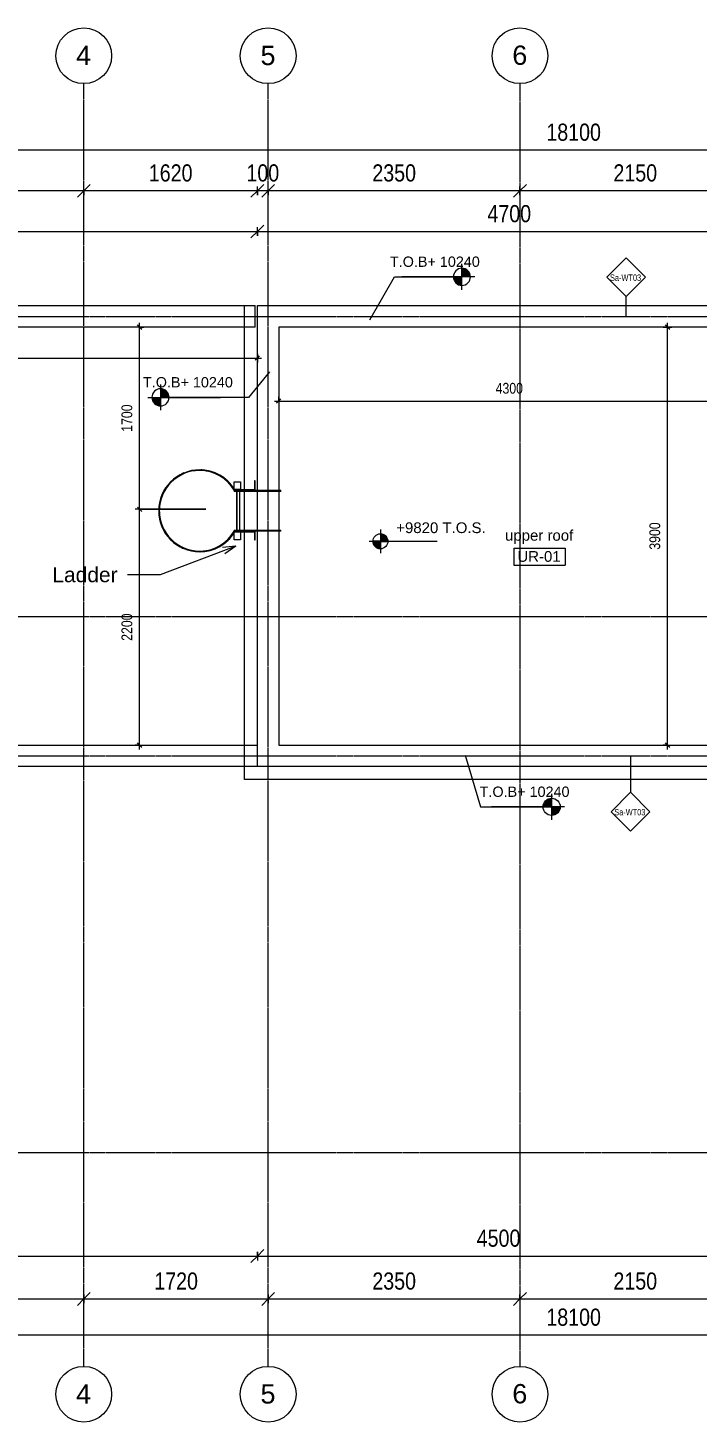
# Model space of a CAD drawing. Header units: millimetres. Extents: x -11768 to 19510, y -4436 to 10550.
# Drawn here: x -3999 to 2247, y -4436 to 8571 of the extents above; entities that cross this region are included whole.
import ezdxf

# ---------------------------------------------------------------- set-up
doc = ezdxf.new("R2010")
doc.units = ezdxf.units.MM
doc.linetypes.add('Grid Line', pattern=[22.225, 12.7, -3.175, 3.175, -3.175])
doc.linetypes.add('Hidden', pattern=[7.14375, 4.7625, -2.38125])
for name, color, linetype, lineweight in [('A-ANNO-DIMS', 211, 'Continuous', 9), ('A-ANNO-DIMS-40', 211, 'Continuous', 9), ('A-AREA-IDEN', 2, 'Continuous', 9), ('A-DETL-GENF', 92, 'Continuous', 18), ('A-DETL-HDLN', 90, 'Hidden', 18), ('A-DETL-MBND', 5, 'Continuous', 18), ('A-DETL-THIN', 151, 'Continuous', 18), ('A-GENM', 13, 'Continuous', 18), ('A-WALL', 113, 'Continuous', 18), ('A-WALL-IDEN', 7, 'Continuous', 18), ('G-ANNO-DIMS', 111, 'Continuous', 9), ('G-ANNO-TEXT', 231, 'Continuous', 9), ('S-GRID', 1, 'Continuous', 9), ('S-GRID-IDEN', 1, 'Continuous', 9)]:
    doc.layers.add(name, color=color, linetype=linetype, lineweight=lineweight)
doc.styles.add('Arial', font='arial.ttf', dxfattribs={"height": 180})
doc.styles.add('Arial Narrow_2', font='ARIALN.TTF', dxfattribs={"height": 160})
doc.styles.add('Arial Narrow_3', font='ARIALN.TTF', dxfattribs={"height": 60})
doc.styles.add('Arial Narrow_4', font='ARIALN.TTF', dxfattribs={"height": 100})
doc.styles.add('Arial_1', font='arial.ttf', dxfattribs={"height": 100})
doc.styles.add('Arial_2', font='arial.ttf', dxfattribs={"height": 96})
doc.styles.add('Arial_3', font='arial.ttf', dxfattribs={"height": 140})
doc.dimstyles.new('dimension_line', dxfattribs={"dimscale": 304.8, "dimtxt": 102.343097, "dimasz": 0.131234, "dimexe": 0.131234, "dimexo": 0.0625, "dimgap": 0.131234, "dimtad": 1, "dimdec": 0, "dimrnd": 10, "dimzin": 0, "dimdsep": 46, "dimtxsty": 'Arial Narrow_4', "dimblk1": 'OBLIQUE', "dimblk2": 'OBLIQUE', "dimsah": 1, "dimcen": 0.09, "dimdle": 0.131234, "dimazin": 0, "dimtfac": 1, "dimtdec": 4, "dimtix": 1, "dimtmove": 0, "dimatfit": 3, "dimfxl": 0.131234, "dimfxlon": 1, "dimtvp": 1, "dimtolj": 1, "dimtzin": 0, "dimarcsym": 2})
doc.dimstyles.new('dimension_line_3MM', dxfattribs={"dimscale": 304.8, "dimtxt": 163.748956, "dimasz": 0.393701, "dimexe": 0.131234, "dimexo": 0.0625, "dimgap": 0.131234, "dimtad": 1, "dimdec": 0, "dimrnd": 10, "dimzin": 0, "dimdsep": 46, "dimtxsty": 'Arial Narrow_2', "dimblk1": 'OBLIQUE', "dimblk2": 'OBLIQUE', "dimsah": 1, "dimcen": 0.09, "dimdle": 0.131234, "dimazin": 0, "dimtfac": 1, "dimtdec": 4, "dimtix": 1, "dimtmove": 0, "dimatfit": 3, "dimfxl": 0.131234, "dimfxlon": 1, "dimtvp": 1, "dimtolj": 1, "dimtzin": 0, "dimarcsym": 2})

# ---------------------------------------------------------------- blocks, each defined once
blk = doc.blocks.new('STEEL LADER FINAL - 24in Width-2556844-BLOCKWORK UR PLAN')
at = {"layer": 'A-GENM'}
for p, q in [((-2386, 4448), (-2386, 4442)), ((-2335, 4437), (-2335, 4443)), ((-2698, 4289), (-2703, 4294)), ((-2588, 4396), (-2586, 4390)), ((-2540, 4413), (-2543, 4419)), ((-2212, 4401), (-2212, 4394)), ((-2073, 4268), (-2073, 4337)), ((-2073, 4337), (-2013, 4337)), ((-2013, 4337), (-2013, 4263)), ((-1879, 4346), (-1884, 4346)), ((-1884, 4346), (-1884, 4262)), ((-1879, 4257), (-1879, 4346)), ((-2726, 4259), (-2721, 4255)), ((-2073, 4257), (-2073, 4247)), ((-2073, 4257), (-2023, 4257)), ((-2023, 4247), (-2073, 4247)), ((-2069, 4263), (-2013, 4263)), ((-2013, 4263), (-2069, 4263)), ((-2047, 3886), (-2047, 4247)), ((-2045, 3886), (-2045, 4247)), ((-2025, 4247), (-2025, 3886)), ((-2023, 4257), (-1687, 4257)), ((-1687, 4247), (-2023, 4247)), ((-2013, 4263), (-2013, 4257)), ((-2013, 4257), (-2013, 4263)), ((-1884, 4262), (-2013, 4262)), ((-1687, 4257), (-1637, 4257)), ((-1637, 4247), (-1687, 4247)), ((-1637, 4247), (-1637, 4257)), ((-2771, 4091), (-2778, 4091)), ((-2778, 4040), (-2771, 4040)), ((-2721, 3877), (-2726, 3873)), ((-2703, 3838), (-2698, 3842)), ((-2073, 3886), (-2073, 3876)), ((-2073, 3886), (-2023, 3886)), ((-2023, 3876), (-2073, 3876)), ((-2073, 3876), (-2073, 3875)), ((-2013, 3875), (-2073, 3875)), ((-2013, 3875), (-2073, 3875)), ((-2073, 3796), (-2073, 3863)), ((-2013, 3796), (-2073, 3796)), ((-2069, 3869), (-2013, 3869)), ((-2069, 3869), (-2013, 3869)), ((-2023, 3886), (-1687, 3886)), ((-1687, 3876), (-2023, 3876)), ((-2013, 3875), (-2013, 3869)), ((-2013, 3869), (-2013, 3875)), ((-2013, 3871), (-1884, 3871)), ((-2013, 3869), (-2013, 3796)), ((-1884, 3871), (-1884, 3796)), ((-1884, 3796), (-1879, 3796)), ((-1879, 3796), (-1879, 3876)), ((-1687, 3886), (-1637, 3886)), ((-1637, 3876), (-1687, 3876)), ((-1637, 3876), (-1637, 3886)), ((-2586, 3741), (-2588, 3736)), ((-2543, 3713), (-2540, 3719)), ((-2386, 3690), (-2386, 3684)), ((-2335, 3689), (-2335, 3695)), ((-2212, 3738), (-2212, 3731))]:
    blk.add_line(p, q, dxfattribs=at)
for radius, start, end in [(382, 90, 270), (376, 90, 270), (382, 31.0907, 90), (376, 30.5455, 90), (382, 80.7622, 88.4184), (376, 80.6047, 88.3916), (382, 143.4366, 149.6533), (382, 112.5551, 120.1837), (376, 112.5307, 120.2886), (382, 31.0907, 61.2361), (376, 30.5455, 60.7033), (376, 143.5117, 149.8354), (382, 176.189, 183.811), (376, 176.1245, 183.8755), (382, 210.3467, 216.5634), (376, 210.1646, 216.4883), (376, 270, 329.4545), (382, 270, 328.9093), (376, 299.2967, 329.4545), (382, 298.7639, 328.9093), (382, 239.8163, 247.4449), (376, 239.7114, 247.4693), (376, 271.6084, 279.3953), (382, 271.5816, 279.2378)]:
    blk.add_arc((-2396, 4066), radius, start, end, dxfattribs=at)
blk = doc.blocks.new('Generic Models 71 - Generic Models 140-2699953-BLOCKWORK UR PLAN')
at = {"layer": 'A-DETL-MBND'}
blk.add_line((-1857, 1830), (-1857, 3070), dxfattribs=at)
blk = doc.blocks.new('Grid - M_Grid Head - Circle-24584-BLOCKWORK UR PLAN')
at = {"layer": 'S-GRID-IDEN'}
blk.add_circle((0, 0), 6.5, dxfattribs=at)
blk = doc.blocks.new('DIMBLOCK7-BLOCKWORK UR PLAN')
at = {"layer": 'A-ANNO-DIMS-40', "lineweight": 18, "transparency": 16777216}
for p, q in [((594, 7051), (534, 6991)), ((594, 7051), (654, 7111)), ((2744, 7051), (2684, 6991)), ((2744, 7051), (2804, 7111))]:
    blk.add_line(p, q, dxfattribs=at)
at = {"layer": 'A-ANNO-DIMS-40', "transparency": 16777216}
for p, q in [((594, 7011), (594, 7091)), ((2744, 7051), (594, 7051)), ((594, 7051), (594, 7011)), ((2744, 7011), (2744, 7091)), ((2744, 7051), (2744, 7011))]:
    blk.add_line(p, q, dxfattribs=at)
at = {"layer": 'A-ANNO-DIMS-40', "color": 0, "transparency": 16777216, "insert": (1466, 7298), "char_height": 160, "width": 486.57, "attachment_point": 1, "line_spacing_factor": 0.974696, "style": 'Arial Narrow_2'}
blk.add_mtext('2150', dxfattribs=at)
blk = doc.blocks.new('_Oblique')
at = {"color": 0, "linetype": 'ByBlock', "lineweight": -2}
blk.add_line((-0.5, -0.5), (0.5, 0.5), dxfattribs=at)
blk = doc.blocks.new('DIMBLOCK8-BLOCKWORK UR PLAN')
at = {"layer": 'A-ANNO-DIMS-40', "lineweight": 18, "transparency": 16777216}
for p, q in [((-1756, 7051), (-1816, 6991)), ((-1756, 7051), (-1696, 7111)), ((594, 7051), (534, 6991)), ((594, 7051), (654, 7111))]:
    blk.add_line(p, q, dxfattribs=at)
at = {"layer": 'A-ANNO-DIMS-40', "transparency": 16777216}
for p, q in [((-1756, 7011), (-1756, 7091)), ((594, 7051), (-1756, 7051)), ((-1756, 7051), (-1756, 7011)), ((594, 7011), (594, 7091)), ((594, 7051), (594, 7011))]:
    blk.add_line(p, q, dxfattribs=at)
at = {"layer": 'A-ANNO-DIMS-40', "color": 0, "transparency": 16777216, "insert": (-784, 7298), "char_height": 160, "width": 486.57, "attachment_point": 1, "line_spacing_factor": 0.974696, "style": 'Arial Narrow_2'}
blk.add_mtext('2350', dxfattribs=at)
blk = doc.blocks.new('DIMBLOCK9-BLOCKWORK UR PLAN')
at = {"layer": 'A-ANNO-DIMS-40', "lineweight": 18, "transparency": 16777216}
for p, q in [((-1857, 7051), (-1917, 6991)), ((-1857, 7051), (-1797, 7111)), ((-1756, 7051), (-1816, 6991)), ((-1756, 7051), (-1696, 7111))]:
    blk.add_line(p, q, dxfattribs=at)
at = {"layer": 'A-ANNO-DIMS-40', "transparency": 16777216}
for p, q in [((-1857, 7011), (-1857, 7091)), ((-1756, 7051), (-1857, 7051)), ((-1857, 7051), (-1857, 7011)), ((-1756, 7011), (-1756, 7091)), ((-1756, 7051), (-1756, 7011))]:
    blk.add_line(p, q, dxfattribs=at)
at = {"layer": 'A-ANNO-DIMS-40', "color": 0, "transparency": 16777216, "insert": (-1959, 7298), "char_height": 160, "width": 364.93, "attachment_point": 1, "line_spacing_factor": 0.974696, "style": 'Arial Narrow_2'}
blk.add_mtext('100', dxfattribs=at)
blk = doc.blocks.new('DIMBLOCK10-BLOCKWORK UR PLAN')
at = {"layer": 'A-ANNO-DIMS-40', "lineweight": 18, "transparency": 16777216}
for p, q in [((-3477, 7051), (-3537, 6991)), ((-3477, 7051), (-3417, 7111)), ((-1857, 7051), (-1917, 6991)), ((-1857, 7051), (-1797, 7111))]:
    blk.add_line(p, q, dxfattribs=at)
at = {"layer": 'A-ANNO-DIMS-40', "transparency": 16777216}
for p, q in [((-3477, 7011), (-3477, 7091)), ((-1857, 7051), (-3477, 7051)), ((-3477, 7051), (-3477, 7011)), ((-1857, 7011), (-1857, 7091)), ((-1857, 7051), (-1857, 7011))]:
    blk.add_line(p, q, dxfattribs=at)
at = {"layer": 'A-ANNO-DIMS-40', "color": 0, "transparency": 16777216, "insert": (-2870, 7298), "char_height": 160, "width": 486.57, "attachment_point": 1, "line_spacing_factor": 0.974696, "style": 'Arial Narrow_2'}
blk.add_mtext('1620', dxfattribs=at)
blk = doc.blocks.new('DIMBLOCK11-BLOCKWORK UR PLAN')
at = {"layer": 'A-ANNO-DIMS-40', "lineweight": 18, "transparency": 16777216}
for p, q in [((-7307, 7051), (-7367, 6991)), ((-7307, 7051), (-7247, 7111)), ((-3477, 7051), (-3537, 6991)), ((-3477, 7051), (-3417, 7111))]:
    blk.add_line(p, q, dxfattribs=at)
at = {"layer": 'A-ANNO-DIMS-40', "transparency": 16777216}
for p, q in [((-7307, 7011), (-7307, 7091)), ((-3477, 7051), (-7307, 7051)), ((-7307, 7051), (-7307, 7011)), ((-3477, 7011), (-3477, 7091)), ((-3477, 7051), (-3477, 7011))]:
    blk.add_line(p, q, dxfattribs=at)
at = {"layer": 'A-ANNO-DIMS-40', "color": 0, "transparency": 16777216, "insert": (-5595, 7298), "char_height": 160, "width": 486.57, "attachment_point": 1, "line_spacing_factor": 0.974696, "style": 'Arial Narrow_2'}
blk.add_mtext('3830', dxfattribs=at)
blk = doc.blocks.new('DIMBLOCK14-BLOCKWORK UR PLAN')
at = {"layer": 'A-ANNO-DIMS-40', "lineweight": 18, "transparency": 16777216}
for p, q in [((-7957, 7431), (-8017, 7371)), ((-7957, 7431), (-7897, 7491)), ((10143, 7431), (10083, 7371)), ((10143, 7431), (10203, 7491))]:
    blk.add_line(p, q, dxfattribs=at)
at = {"layer": 'A-ANNO-DIMS-40', "transparency": 16777216}
for p, q in [((10183, 7431), (-7997, 7431)), ((-7957, 7391), (-7957, 7471)), ((-7957, 7431), (-7957, 7391)), ((10143, 7391), (10143, 7471)), ((10143, 7431), (10143, 7391))]:
    blk.add_line(p, q, dxfattribs=at)
at = {"layer": 'A-ANNO-DIMS-40', "color": 0, "transparency": 16777216, "insert": (840, 7678), "char_height": 160, "width": 608.21, "attachment_point": 1, "line_spacing_factor": 0.974696, "style": 'Arial Narrow_2'}
blk.add_mtext('18100', dxfattribs=at)
blk = doc.blocks.new('DIMBLOCK15-BLOCKWORK UR PLAN')
at = {"layer": 'A-ANNO-DIMS-40', "lineweight": 18, "transparency": 16777216}
for p, q in [((-7957, -3624), (-8017, -3684)), ((-7957, -3624), (-7897, -3564)), ((10143, -3624), (10083, -3684)), ((10143, -3624), (10203, -3564))]:
    blk.add_line(p, q, dxfattribs=at)
at = {"layer": 'A-ANNO-DIMS-40', "transparency": 16777216}
for p, q in [((10183, -3624), (-7997, -3624)), ((-7957, -3584), (-7957, -3664)), ((-7957, -3624), (-7957, -3584)), ((10143, -3584), (10143, -3664)), ((10143, -3624), (10143, -3584))]:
    blk.add_line(p, q, dxfattribs=at)
at = {"layer": 'A-ANNO-DIMS-40', "color": 0, "transparency": 16777216, "insert": (840, -3377), "char_height": 160, "width": 608.21, "attachment_point": 1, "line_spacing_factor": 0.974696, "style": 'Arial Narrow_2'}
blk.add_mtext('18100', dxfattribs=at)
blk = doc.blocks.new('M_Wall Tag1 - 12mm 2-498188-BLOCKWORK UR PLAN')
at = {"layer": 'A-WALL-IDEN', "lineweight": 9}
for p, q in [((-4.49, 0), (0.02, 4.51)), ((0.02, 4.51), (4.53, 0)), ((-4.49, 0), (0.02, -4.51)), ((0.02, -4.51), (4.53, 0))]:
    blk.add_line(p, q, dxfattribs=at)
blk = doc.blocks.new('DIMBLOCK16-BLOCKWORK UR PLAN')
at = {"layer": 'A-ANNO-DIMS-40', "lineweight": 18, "transparency": 16777216}
for p, q in [((-7957, 6671), (-8017, 6611)), ((-7957, 6671), (-7897, 6731)), ((-1857, 6671), (-1917, 6611)), ((-1857, 6671), (-1797, 6731))]:
    blk.add_line(p, q, dxfattribs=at)
at = {"layer": 'A-ANNO-DIMS-40', "transparency": 16777216}
for p, q in [((-7997, 6671), (-1857, 6671)), ((-7957, 6631), (-7957, 6711)), ((-7957, 6671), (-7957, 6631)), ((-1857, 6631), (-1857, 6711)), ((-1857, 6671), (-1857, 6631))]:
    blk.add_line(p, q, dxfattribs=at)
at = {"layer": 'A-ANNO-DIMS-40', "color": 0, "transparency": 16777216, "insert": (-5110, 6918), "char_height": 160, "width": 486.57, "attachment_point": 1, "line_spacing_factor": 0.974696, "style": 'Arial Narrow_2'}
blk.add_mtext('6100', dxfattribs=at)
blk = doc.blocks.new('DIMBLOCK17-BLOCKWORK UR PLAN')
at = {"layer": 'A-ANNO-DIMS-40', "lineweight": 18, "transparency": 16777216}
for p, q in [((-1857, 6671), (-1917, 6611)), ((-1857, 6671), (-1797, 6731)), ((2843, 6671), (2783, 6611)), ((2843, 6671), (2903, 6731))]:
    blk.add_line(p, q, dxfattribs=at)
at = {"layer": 'A-ANNO-DIMS-40', "transparency": 16777216}
for p, q in [((-1857, 6631), (-1857, 6711)), ((-1857, 6671), (2843, 6671)), ((-1857, 6671), (-1857, 6631)), ((2843, 6631), (2843, 6711)), ((2843, 6671), (2843, 6631))]:
    blk.add_line(p, q, dxfattribs=at)
at = {"layer": 'A-ANNO-DIMS-40', "color": 0, "transparency": 16777216, "insert": (290, 6918), "char_height": 160, "width": 486.57, "attachment_point": 1, "line_spacing_factor": 0.974696, "style": 'Arial Narrow_2'}
blk.add_mtext('4700', dxfattribs=at)
blk = doc.blocks.new('DIMBLOCK21-BLOCKWORK UR PLAN')
at = {"layer": 'A-ANNO-DIMS-40', "lineweight": 18, "transparency": 16777216}
for p, q in [((-7307, -3287), (-7247, -3227)), ((-3477, -3287), (-3417, -3227)), ((-7307, -3287), (-7367, -3347)), ((-3477, -3287), (-3537, -3347))]:
    blk.add_line(p, q, dxfattribs=at)
at = {"layer": 'A-ANNO-DIMS-40', "transparency": 16777216}
for p, q in [((-7307, -3247), (-7307, -3327)), ((-7307, -3287), (-7307, -3247)), ((-3477, -3247), (-3477, -3327)), ((-3477, -3287), (-3477, -3247)), ((-7307, -3287), (-3477, -3287))]:
    blk.add_line(p, q, dxfattribs=at)
at = {"layer": 'A-ANNO-DIMS-40', "color": 0, "transparency": 16777216, "insert": (-5595, -3040), "char_height": 160, "width": 486.57, "attachment_point": 1, "line_spacing_factor": 0.974696, "style": 'Arial Narrow_2'}
blk.add_mtext('3830', dxfattribs=at)
blk = doc.blocks.new('DIMBLOCK22-BLOCKWORK UR PLAN')
at = {"layer": 'A-ANNO-DIMS-40', "lineweight": 18, "transparency": 16777216}
for p, q in [((-3477, -3287), (-3417, -3227)), ((-1756, -3287), (-1696, -3227)), ((-3477, -3287), (-3537, -3347)), ((-1756, -3287), (-1816, -3347))]:
    blk.add_line(p, q, dxfattribs=at)
at = {"layer": 'A-ANNO-DIMS-40', "transparency": 16777216}
for p, q in [((-3477, -3247), (-3477, -3327)), ((-3477, -3287), (-3477, -3247)), ((-1756, -3247), (-1756, -3327)), ((-1756, -3287), (-1756, -3247)), ((-3477, -3287), (-1756, -3287))]:
    blk.add_line(p, q, dxfattribs=at)
at = {"layer": 'A-ANNO-DIMS-40', "color": 0, "transparency": 16777216, "insert": (-2819, -3040), "char_height": 160, "width": 486.57, "attachment_point": 1, "line_spacing_factor": 0.974696, "style": 'Arial Narrow_2'}
blk.add_mtext('1720', dxfattribs=at)
blk = doc.blocks.new('DIMBLOCK23-BLOCKWORK UR PLAN')
at = {"layer": 'A-ANNO-DIMS-40', "lineweight": 18, "transparency": 16777216}
for p, q in [((-1756, -3287), (-1696, -3227)), ((594, -3287), (654, -3227)), ((-1756, -3287), (-1816, -3347)), ((594, -3287), (534, -3347))]:
    blk.add_line(p, q, dxfattribs=at)
at = {"layer": 'A-ANNO-DIMS-40', "transparency": 16777216}
for p, q in [((-1756, -3247), (-1756, -3327)), ((-1756, -3287), (-1756, -3247)), ((594, -3247), (594, -3327)), ((594, -3287), (594, -3247)), ((-1756, -3287), (594, -3287))]:
    blk.add_line(p, q, dxfattribs=at)
at = {"layer": 'A-ANNO-DIMS-40', "color": 0, "transparency": 16777216, "insert": (-784, -3040), "char_height": 160, "width": 486.57, "attachment_point": 1, "line_spacing_factor": 0.974696, "style": 'Arial Narrow_2'}
blk.add_mtext('2350', dxfattribs=at)
blk = doc.blocks.new('DIMBLOCK24-BLOCKWORK UR PLAN')
at = {"layer": 'A-ANNO-DIMS-40', "lineweight": 18, "transparency": 16777216}
for p, q in [((594, -3287), (654, -3227)), ((2744, -3287), (2804, -3227)), ((594, -3287), (534, -3347)), ((2744, -3287), (2684, -3347))]:
    blk.add_line(p, q, dxfattribs=at)
at = {"layer": 'A-ANNO-DIMS-40', "transparency": 16777216}
for p, q in [((594, -3247), (594, -3327)), ((594, -3287), (594, -3247)), ((2744, -3247), (2744, -3327)), ((2744, -3287), (2744, -3247)), ((594, -3287), (2744, -3287))]:
    blk.add_line(p, q, dxfattribs=at)
at = {"layer": 'A-ANNO-DIMS-40', "color": 0, "transparency": 16777216, "insert": (1466, -3040), "char_height": 160, "width": 486.57, "attachment_point": 1, "line_spacing_factor": 0.974696, "style": 'Arial Narrow_2'}
blk.add_mtext('2150', dxfattribs=at)
blk = doc.blocks.new('DIMBLOCK30-BLOCKWORK UR PLAN')
at = {"layer": 'A-ANNO-DIMS-40', "lineweight": 18, "transparency": 16777216}
for p, q in [((-7957, -2887), (-7897, -2827)), ((-1857, -2887), (-1797, -2827)), ((-7957, -2887), (-8017, -2947)), ((-1857, -2887), (-1917, -2947))]:
    blk.add_line(p, q, dxfattribs=at)
at = {"layer": 'A-ANNO-DIMS-40', "transparency": 16777216}
for p, q in [((-7957, -2847), (-7957, -2927)), ((-7957, -2887), (-7957, -2847)), ((-1857, -2847), (-1857, -2927)), ((-1857, -2887), (-1857, -2847)), ((-7997, -2887), (-1857, -2887))]:
    blk.add_line(p, q, dxfattribs=at)
at = {"layer": 'A-ANNO-DIMS-40', "color": 0, "transparency": 16777216, "insert": (-5110, -2640), "char_height": 160, "width": 486.57, "attachment_point": 1, "line_spacing_factor": 0.974696, "style": 'Arial Narrow_2'}
blk.add_mtext('6100', dxfattribs=at)
blk = doc.blocks.new('DIMBLOCK31-BLOCKWORK UR PLAN')
at = {"layer": 'A-ANNO-DIMS-40', "lineweight": 18, "transparency": 16777216}
for p, q in [((-1857, -2887), (-1797, -2827)), ((2643, -2887), (2703, -2827)), ((-1857, -2887), (-1917, -2947)), ((2643, -2887), (2583, -2947))]:
    blk.add_line(p, q, dxfattribs=at)
at = {"layer": 'A-ANNO-DIMS-40', "transparency": 16777216}
for p, q in [((-1857, -2847), (-1857, -2927)), ((-1857, -2887), (-1857, -2847)), ((2643, -2847), (2643, -2927)), ((2643, -2887), (2643, -2847)), ((-1857, -2887), (2643, -2887))]:
    blk.add_line(p, q, dxfattribs=at)
at = {"layer": 'A-ANNO-DIMS-40', "color": 0, "transparency": 16777216, "insert": (190, -2640), "char_height": 160, "width": 486.57, "attachment_point": 1, "line_spacing_factor": 0.974696, "style": 'Arial Narrow_2'}
blk.add_mtext('4500', dxfattribs=at)
blk = doc.blocks.new('Spot Elevations - M_Spot Elevation - Target Filled-23738-BLOCKWORK UR PLAN')
at = {"layer": 'G-ANNO-DIMS'}
h = blk.add_hatch(color=256, dxfattribs=at)
edge = h.paths.add_edge_path()
edge.add_line((0, 0), (-2, 0))
edge.add_arc((0, 0), 2, 90, 180, ccw=False)
edge.add_line((0, 2), (0, 0))
h = blk.add_hatch(color=256, dxfattribs=at)
edge = h.paths.add_edge_path()
edge.add_line((0, 0), (2, 0))
edge.add_arc((0, 0), 2, 270, 360, ccw=False)
edge.add_line((0, -2), (0, 0))
for p, q in [((-3, 0), (14, 0)), ((0, -3), (0, 3))]:
    blk.add_line(p, q, dxfattribs=at)
blk.add_circle((0, 0), 2, dxfattribs=at)
blk = doc.blocks.new('DIMBLOCK63-BLOCKWORK UR PLAN')
at = {"layer": 'A-ANNO-DIMS-40', "transparency": 16777216}
for p, q in [((1931, 5780), (2011, 5780)), ((1971, 5780), (1931, 5780)), ((1971, 5780), (1951, 5800)), ((1971, 1840), (1971, 5820)), ((1971, 5780), (1991, 5760)), ((1931, 1880), (2011, 1880)), ((1971, 1880), (1931, 1880)), ((1971, 1880), (1951, 1900)), ((1971, 1880), (1991, 1860))]:
    blk.add_line(p, q, dxfattribs=at)
at = {"layer": 'A-ANNO-DIMS-40', "color": 0, "transparency": 16777216, "insert": (1802, 3703), "char_height": 100, "width": 304.11, "attachment_point": 1, "rotation": 90, "line_spacing_factor": 0.974696, "style": 'Arial Narrow_4'}
blk.add_mtext('3900', dxfattribs=at)
blk = doc.blocks.new('DIMBLOCK64-BLOCKWORK UR PLAN')
at = {"layer": 'A-ANNO-DIMS-40', "transparency": 16777216}
for p, q in [((-1697, 5090), (2683, 5090)), ((-1657, 5090), (-1677, 5070)), ((-1657, 5130), (-1657, 5050)), ((-1657, 5090), (-1657, 5130)), ((-1657, 5090), (-1637, 5110)), ((2643, 5090), (2623, 5070)), ((2643, 5130), (2643, 5050)), ((2643, 5090), (2643, 5130)), ((2643, 5090), (2663, 5110))]:
    blk.add_line(p, q, dxfattribs=at)
at = {"layer": 'A-ANNO-DIMS-40', "color": 0, "transparency": 16777216, "insert": (367, 5259), "char_height": 100, "width": 304.11, "attachment_point": 1, "line_spacing_factor": 0.974696, "style": 'Arial Narrow_4'}
blk.add_mtext('4300', dxfattribs=at)
blk = doc.blocks.new('DIMBLOCK76-BLOCKWORK UR PLAN')
at = {"layer": 'A-ANNO-DIMS-40', "transparency": 16777216}
for p, q in [((-7797, 5490), (-1817, 5490)), ((-7757, 5490), (-7777, 5470)), ((-7757, 5530), (-7757, 5450)), ((-7757, 5490), (-7757, 5530)), ((-7757, 5490), (-7737, 5510)), ((-1857, 5490), (-1877, 5470)), ((-1857, 5530), (-1857, 5450)), ((-1857, 5490), (-1857, 5530)), ((-1857, 5490), (-1837, 5510))]:
    blk.add_line(p, q, dxfattribs=at)
at = {"layer": 'A-ANNO-DIMS-40', "color": 0, "transparency": 16777216, "insert": (-4933, 5659), "char_height": 100, "width": 304.11, "attachment_point": 1, "line_spacing_factor": 0.974696, "style": 'Arial Narrow_4'}
blk.add_mtext('5900', dxfattribs=at)
blk = doc.blocks.new('M_Room Tag1 - Sa-RT01-439565-BLOCKWORK UR PLAN')
at = {"layer": 'A-AREA-IDEN'}
for p, q in [((-6, 3.19), (-6, -0.81)), ((-6, 3.19), (6, 3.19)), ((6, 3.19), (6, -0.81)), ((-6, -0.81), (6, -0.81))]:
    blk.add_line(p, q, dxfattribs=at)
blk = doc.blocks.new('DIMBLOCK89-BLOCKWORK UR PLAN')
at = {"layer": 'A-ANNO-DIMS-40', "transparency": 16777216}
for p, q in [((-2338, 4080), (-2996, 4080)), ((-2956, 4080), (-2976, 4100)), ((-2956, 1840), (-2956, 4080)), ((-2956, 4080), (-2936, 4060)), ((-2956, 4080), (-2338, 4080)), ((-2996, 1880), (-2916, 1880)), ((-2956, 1880), (-2996, 1880)), ((-2956, 1880), (-2976, 1900)), ((-2956, 1880), (-2936, 1860))]:
    blk.add_line(p, q, dxfattribs=at)
at = {"layer": 'A-ANNO-DIMS-40', "color": 0, "transparency": 16777216, "insert": (-3125, 2853), "char_height": 100, "width": 304.11, "attachment_point": 1, "rotation": 90, "line_spacing_factor": 0.974696, "style": 'Arial Narrow_4'}
blk.add_mtext('2200', dxfattribs=at)
blk = doc.blocks.new('DIMBLOCK90-BLOCKWORK UR PLAN')
at = {"layer": 'A-ANNO-DIMS-40', "transparency": 16777216}
for p, q in [((-2916, 5780), (-2996, 5780)), ((-2956, 5780), (-2976, 5800)), ((-2956, 4080), (-2956, 5820)), ((-2956, 5780), (-2936, 5760)), ((-2956, 5780), (-2916, 5780)), ((-2338, 4080), (-2996, 4080)), ((-2956, 4080), (-2976, 4100)), ((-2956, 4080), (-2936, 4060)), ((-2956, 4080), (-2338, 4080))]:
    blk.add_line(p, q, dxfattribs=at)
at = {"layer": 'A-ANNO-DIMS-40', "color": 0, "transparency": 16777216, "insert": (-3125, 4803), "char_height": 100, "width": 304.11, "attachment_point": 1, "rotation": 90, "line_spacing_factor": 0.974696, "style": 'Arial Narrow_4'}
blk.add_mtext('1700', dxfattribs=at)

msp = doc.modelspace()

# ---------------------------------------------------------------- hatches: boundary and pattern name
at = {"layer": 'A-DETL-GENF'}
msp.add_hatch(color=7, dxfattribs=at).paths.add_polyline_path([(-707.8, 3711.3), (-707.8, 3780.2), (-638.6, 3780.2), (-641, 3798.4), (-648, 3815.3), (-659.1, 3829.8), (-673.7, 3841), (-690.6, 3848), (-708.8, 3850.4), (-708.8, 3781.6), (-778.1, 3781.6), (-775.7, 3763.4), (-768.7, 3746.5), (-757.5, 3731.9), (-743, 3720.7), (-726, 3713.7)])

# ---------------------------------------------------------------- linework, layer by layer
at = {"layer": 'A-DETL-HDLN'}
for p, q in [((-1976.8, 1559.8), (-1976.8, 5979.8)), ((2963.2, 1559.8), (-1976.8, 1559.8))]:
    msp.add_line(p, q, dxfattribs=at)
at = {"layer": 'A-DETL-MBND'}
for p, q in [((-8056.8, 5979.8), (-1878.8, 5979.8)), ((-1878.8, 5779.8), (-1878.8, 5979.8)), ((-1878.8, 5779.8), (-7756.8, 5779.8)), ((-1857.2, 4256.9), (-1857.2, 5779.8)), ((-1857.2, 3885.6), (-1857.2, 4246.9)), ((-1857.2, 3679.8), (-1857.2, 3875.6)), ((-178.6, 3780.8), (-813.6, 3780.8)), ((-708.6, 3890.8), (-708.6, 3670.8)), ((-7756.8, 1879.8), (-1857.2, 1879.8)), ((-1856.8, 1679.8), (-8056.8, 1679.8))]:
    msp.add_line(p, q, dxfattribs=at)
msp.add_circle((-708.6, 3780.8), 70, dxfattribs=at)
at = {"layer": 'A-DETL-THIN'}
for p, q in [((-708.8, 3781.6), (-778.1, 3781.6)), ((-708.8, 3850.4), (-708.8, 3781.6)), ((-707.8, 3711.3), (-707.8, 3780.2)), ((-707.8, 3780.2), (-638.6, 3780.2))]:
    msp.add_line(p, q, dxfattribs=at)
for centre, radius, start, end in [((-707.8, 3781.6), 70.3, 180, 270), ((-708.8, 3780.2), 70.2, 360, 90)]:
    msp.add_arc(centre, radius, start, end, dxfattribs=at)
at = {"layer": 'A-WALL'}
for p, q in [((-1856.8, 4256.9), (-1856.8, 5979.8)), ((-1856.8, 5979.8), (2843.2, 5979.8)), ((-1656.8, 5779.8), (-1656.8, 4256.9)), ((2643.2, 5779.8), (-1656.8, 5779.8)), ((-1856.8, 3885.6), (-1856.8, 4246.9)), ((-1656.8, 4246.9), (-1656.8, 3885.6)), ((-1856.8, 1679.8), (-1856.8, 3875.6)), ((-1656.8, 3875.6), (-1656.8, 1879.8)), ((-1656.8, 1879.8), (2643.2, 1879.8)), ((2843.2, 1679.8), (-1856.8, 1679.8))]:
    msp.add_line(p, q, dxfattribs=at)
at = {"layer": 'A-WALL-IDEN', "lineweight": 9}
for p, q in [((1585.5, 5879.8), (1585.5, 6064.8)), ((1625.6, 1779.8), (1625.6, 1439.2))]:
    msp.add_line(p, q, dxfattribs=at)
at = {"layer": 'G-ANNO-DIMS'}
for p, q in [((-808.8, 5848.5), (-577.8, 6248.6)), ((-577.8, 6248.6), (52.2, 6248.6)), ((-1743.6, 5362.2), (-1939.3, 5124)), ((-1939.3, 5124), (-2760.5, 5124)), ((83.2, 1787.5), (224.3, 1303.8)), ((224.3, 1303.8), (889.4, 1303.8))]:
    msp.add_line(p, q, dxfattribs=at)
at = {"layer": 'G-ANNO-TEXT', "color": 250}
for p, q in [((-2059, 3737.3), (-2765.2, 3469.8)), ((-2059, 3737.3), (-2182.6, 3724.8)), ((-2059, 3737.3), (-2159.8, 3664.7)), ((-3064.8, 3469.8), (-3067.4, 3469.8)), ((-2765.2, 3469.8), (-3064.8, 3469.8))]:
    msp.add_line(p, q, dxfattribs=at)
at = {"layer": 'S-GRID', "linetype": 'Grid Line'}
for p, q in [((-3477.2, -3916.1), (-3477.2, 8051)), ((-1756.2, -3916.1), (-1756.2, 8051)), ((593.8, 8051), (593.8, -3916.1)), ((-11248.3, 5879.8), (13585.7, 5879.8)), ((-11248.3, 3079.8), (13585.7, 3079.8)), ((-11248.3, 1779.8), (13585.7, 1779.8)), ((-11248.3, -1920.2), (13585.7, -1920.2))]:
    msp.add_line(p, q, dxfattribs=at)

# ---------------------------------------------------------------- block references
at = {"layer": 'A-AREA-IDEN', "xscale": 39.99999999999997, "yscale": 39.99999999999997, "zscale": 39.99999999999997}
msp.add_blockref('M_Room Tag1 - Sa-RT01-439565-BLOCKWORK UR PLAN', (775.6, 3590), dxfattribs=at)
at = {"layer": 'A-DETL-MBND'}
msp.add_blockref('Generic Models 71 - Generic Models 140-2699953-BLOCKWORK UR PLAN', (0, 0), dxfattribs=at)
at = {"layer": 'A-GENM'}
msp.add_blockref('STEEL LADER FINAL - 24in Width-2556844-BLOCKWORK UR PLAN', (0, 0), dxfattribs=at)
at = {"layer": 'A-WALL-IDEN', "lineweight": 9, "xscale": 39.99999999999997, "yscale": 39.99999999999997, "zscale": 39.99999999999997}
for p in [(1584.7, 6245.1), (1624.8, 1258.9)]:
    msp.add_blockref('M_Wall Tag1 - 12mm 2-498188-BLOCKWORK UR PLAN', p, dxfattribs=at)
at = {"layer": 'G-ANNO-DIMS', "extrusion": (0, 0, -1), "xscale": 39.99999999999997, "yscale": 39.99999999999997, "zscale": 39.99999999999997}
msp.add_blockref('Spot Elevations - M_Spot Elevation - Target Filled-23738-BLOCKWORK UR PLAN', (-52.2, 6248.6), dxfattribs=at)
at = {"layer": 'G-ANNO-DIMS', "extrusion": (0, 0, -1), "xscale": 39.99999999999997, "yscale": 39.99999999999997, "zscale": 39.99999999999997, "rotation": 180}
msp.add_blockref('Spot Elevations - M_Spot Elevation - Target Filled-23738-BLOCKWORK UR PLAN', (2760.5, 5124), dxfattribs=at)
at = {"layer": 'G-ANNO-DIMS', "xscale": 39.99999999999997, "yscale": 39.99999999999997, "zscale": 39.99999999999997, "rotation": 180}
msp.add_blockref('Spot Elevations - M_Spot Elevation - Target Filled-23738-BLOCKWORK UR PLAN', (889.4, 1303.8), dxfattribs=at)
at = {"layer": 'S-GRID-IDEN', "xscale": 39.99999999999997, "yscale": 39.99999999999997, "zscale": 39.99999999999997}
for p in [(-3477.2, 8311), (-1756.2, 8311), (-3477.2, -4176.1), (-1756.2, -4176.1)]:
    msp.add_blockref('Grid - M_Grid Head - Circle-24584-BLOCKWORK UR PLAN', p, dxfattribs=at)
at = {"layer": 'S-GRID-IDEN', "xscale": 39.99999999999997, "yscale": 39.99999999999997, "zscale": 39.99999999999997, "rotation": 180}
for p in [(593.8, 8311), (593.8, -4176.1)]:
    msp.add_blockref('Grid - M_Grid Head - Circle-24584-BLOCKWORK UR PLAN', p, dxfattribs=at)

# ---------------------------------------------------------------- texts
at = {"layer": 'A-AREA-IDEN', "char_height": 100, "attachment_point": 1, "style": 'Arial_1'}
for s, insert, width in [('upper roof', (454.6, 3886.8), 766.413), ('UR-01', (569.8, 3690.2), 487.426)]:
    msp.add_mtext(s, dxfattribs=dict(at, insert=insert, width=width))
at = {"layer": 'A-WALL-IDEN', "lineweight": 9, "char_height": 60, "width": 362.363, "attachment_point": 1, "style": 'Arial Narrow_3'}
for insert in [(1434.2, 6270.5), (1474.2, 1284.2)]:
    msp.add_mtext('Sa-WT03', dxfattribs=dict(at, insert=insert))
at = {"layer": 'G-ANNO-DIMS', "char_height": 96, "width": 1002.549, "attachment_point": 1, "line_spacing_factor": 0.941778, "style": 'Arial_2'}
for insert in [(-619.5, 6437.8), (-2924.2, 5313.1), (217.7, 1493)]:
    msp.add_mtext('T.O.B+ 10240', dxfattribs=dict(at, insert=insert))
at = {"layer": 'G-ANNO-TEXT', "color": 7, "attachment_point": 1}
for s, insert, char_height, width, style in [('+9820 T.O.S.', (-560.8, 3957.9), 100, 1013.333, 'Arial_1'), ('Ladder', (-3770.5, 3539.8), 140, 753.586, 'Arial_3')]:
    msp.add_mtext(s, dxfattribs=dict(at, insert=insert, char_height=char_height, width=width, style=style))

# ---------------------------------------------------------------- dimensions: what is measured, and where the dimension line sits
at = {"layer": 'A-ANNO-DIMS'}
for base, p1, p2, dimstyle, override, picture, middle in [((-7956.8, 7431), (10143.2, 7391), (-7956.8, 7391), 'dimension_line_3MM', {"dimpost": '<>', "dimfxl": 18100}, 'DIMBLOCK14-BLOCKWORK UR PLAN', (1093.2, 7552.7)), ((-7307.2, 7051), (-3477.2, 7011), (-7307.2, 7011), 'dimension_line_3MM', {"dimpost": '<>', "dimfxl": 3830}, 'DIMBLOCK11-BLOCKWORK UR PLAN', (-5392.2, 7172.7)), ((-3477.2, 7051), (-1856.8, 7011), (-3477.2, 7011), 'dimension_line_3MM', {"dimpost": '<>', "dimfxl": 1620.428648}, 'DIMBLOCK10-BLOCKWORK UR PLAN', (-2667, 7172.7)), ((-1856.8, 7051), (-1756.2, 7011), (-1856.8, 7011), 'dimension_line_3MM', {"dimpost": '<>', "dimfxl": 100.577553}, 'DIMBLOCK9-BLOCKWORK UR PLAN', (-1806.5, 7172.7)), ((-1756.2, 7051), (593.8, 7011), (-1756.2, 7011), 'dimension_line_3MM', {"dimpost": '<>', "dimfxl": 2350}, 'DIMBLOCK8-BLOCKWORK UR PLAN', (-581.2, 7172.7)), ((593.8, 7051), (2743.6, 7011), (593.8, 7011), 'dimension_line_3MM', {"dimpost": '<>', "dimfxl": 2149.822464}, 'DIMBLOCK7-BLOCKWORK UR PLAN', (1668.7, 7172.7)), ((-1856.8, 6671), (-7956.8, 6631), (-1856.8, 6631), 'dimension_line_3MM', {"dimpost": '<>', "dimfxl": 6100}, 'DIMBLOCK16-BLOCKWORK UR PLAN', (-4906.8, 6792.7)), ((2843.2, 6671), (-1856.8, 6631), (2843.2, 6631), 'dimension_line_3MM', {"dimpost": '<>', "dimfxl": 4700.000001}, 'DIMBLOCK17-BLOCKWORK UR PLAN', (493.2, 6792.7)), ((-1856.8, 5490), (-7756.8, 5530), (-1856.8, 5530), 'dimension_line', {"dimpost": '<>', "dimfxl": 5900}, 'DIMBLOCK76-BLOCKWORK UR PLAN', (-4806.8, 5581.1)), ((2643.2, 5090), (-1656.8, 5130), (2643.2, 5130), 'dimension_line', {"dimpost": '<>', "dimfxl": 4300.000001}, 'DIMBLOCK64-BLOCKWORK UR PLAN', (493.2, 5181.1)), ((-1856.8, -2886.8), (-7956.8, -2846.8), (-1856.8, -2846.8), 'dimension_line_3MM', {"dimpost": '<>', "dimfxl": 6100.046966}, 'DIMBLOCK30-BLOCKWORK UR PLAN', (-4906.8, -2765.1)), ((2642.8, -2886.8), (-1856.8, -2846.8), (2642.8, -2846.8), 'dimension_line_3MM', {"dimpost": '<>', "dimfxl": 4499.577553}, 'DIMBLOCK31-BLOCKWORK UR PLAN', (393, -2765.1)), ((-3477.2, -3286.8), (-7307.2, -3246.8), (-3477.2, -3246.8), 'dimension_line_3MM', {"dimpost": '<>', "dimfxl": 3830}, 'DIMBLOCK21-BLOCKWORK UR PLAN', (-5392.2, -3165.1)), ((-1756.2, -3286.8), (-3477.2, -3246.8), (-1756.2, -3246.8), 'dimension_line_3MM', {"dimpost": '<>', "dimfxl": 1721.006201}, 'DIMBLOCK22-BLOCKWORK UR PLAN', (-2616.7, -3165.1)), ((593.8, -3286.8), (-1756.2, -3246.8), (593.8, -3246.8), 'dimension_line_3MM', {"dimpost": '<>', "dimfxl": 2350}, 'DIMBLOCK23-BLOCKWORK UR PLAN', (-581.2, -3165.1)), ((2743.6, -3286.8), (593.8, -3246.8), (2743.6, -3246.8), 'dimension_line_3MM', {"dimpost": '<>', "dimfxl": 2149.822464}, 'DIMBLOCK24-BLOCKWORK UR PLAN', (1668.7, -3165.1))]:
    dim = msp.add_linear_dim(base=base, p1=p1, p2=p2, dimstyle=dimstyle, override=override, dxfattribs=at)
    dim.commit()
    dim.dimension.update_dxf_attribs({"geometry": picture, "text_midpoint": middle})
for base, p1, p2, angle, dimstyle, override, picture, middle in [((-2955.7, 5779.8), (-2338, 4079.8), (-2915.7, 5779.8), 90, 'dimension_line', {"dimpost": '<>', "dimfxl": 1795.472316}, 'DIMBLOCK90-BLOCKWORK UR PLAN', (-3046.7, 4929.8)), ((1970.8, 5779.8), (1930.8, 1879.8), (1930.8, 5779.8), 90, 'dimension_line', {"dimpost": '<>', "dimfxl": 3900}, 'DIMBLOCK63-BLOCKWORK UR PLAN', (1879.8, 3829.8)), ((-2955.7, 4079.8), (-2995.7, 1879.8), (-2338, 4079.8), 90, 'dimension_line', {"dimpost": '<>', "dimfxl": 2296.203502}, 'DIMBLOCK89-BLOCKWORK UR PLAN', (-3046.7, 2979.8)), ((-7956.8, -3623.5), (10143.2, -3583.5), (-7956.8, -3583.5), 0, 'dimension_line_3MM', {"dimpost": '<>', "dimfxl": 18100.046966}, 'DIMBLOCK15-BLOCKWORK UR PLAN', (1093.2, -3501.8))]:
    dim = msp.add_linear_dim(base=base, p1=p1, p2=p2, angle=angle, dimstyle=dimstyle, override=override, dxfattribs=at)
    dim.commit()
    dim.dimension.update_dxf_attribs({"geometry": picture, "text_midpoint": middle})

# ---------------------------------------------------------------- next in the draw order: texts
at = {"layer": 'S-GRID-IDEN', "char_height": 180, "width": 169.958, "attachment_point": 1, "style": 'Arial', "bg_fill": 3, "box_fill_scale": 1.25, "bg_fill_color": 256, "bg_fill_true_color": 13158600, "bg_fill_transparency": 0}
for s, insert in [('4', (-3548.7, 8404.1)), ('5', (-1827.7, 8404.1)), ('6', (522.4, 8406.1)), ('4', (-3548.7, -4083.1)), ('5', (-1827.7, -4083.1)), ('6', (522.4, -4081))]:
    msp.add_mtext(s, dxfattribs=dict(at, insert=insert))

doc.saveas('drawing.dxf')
